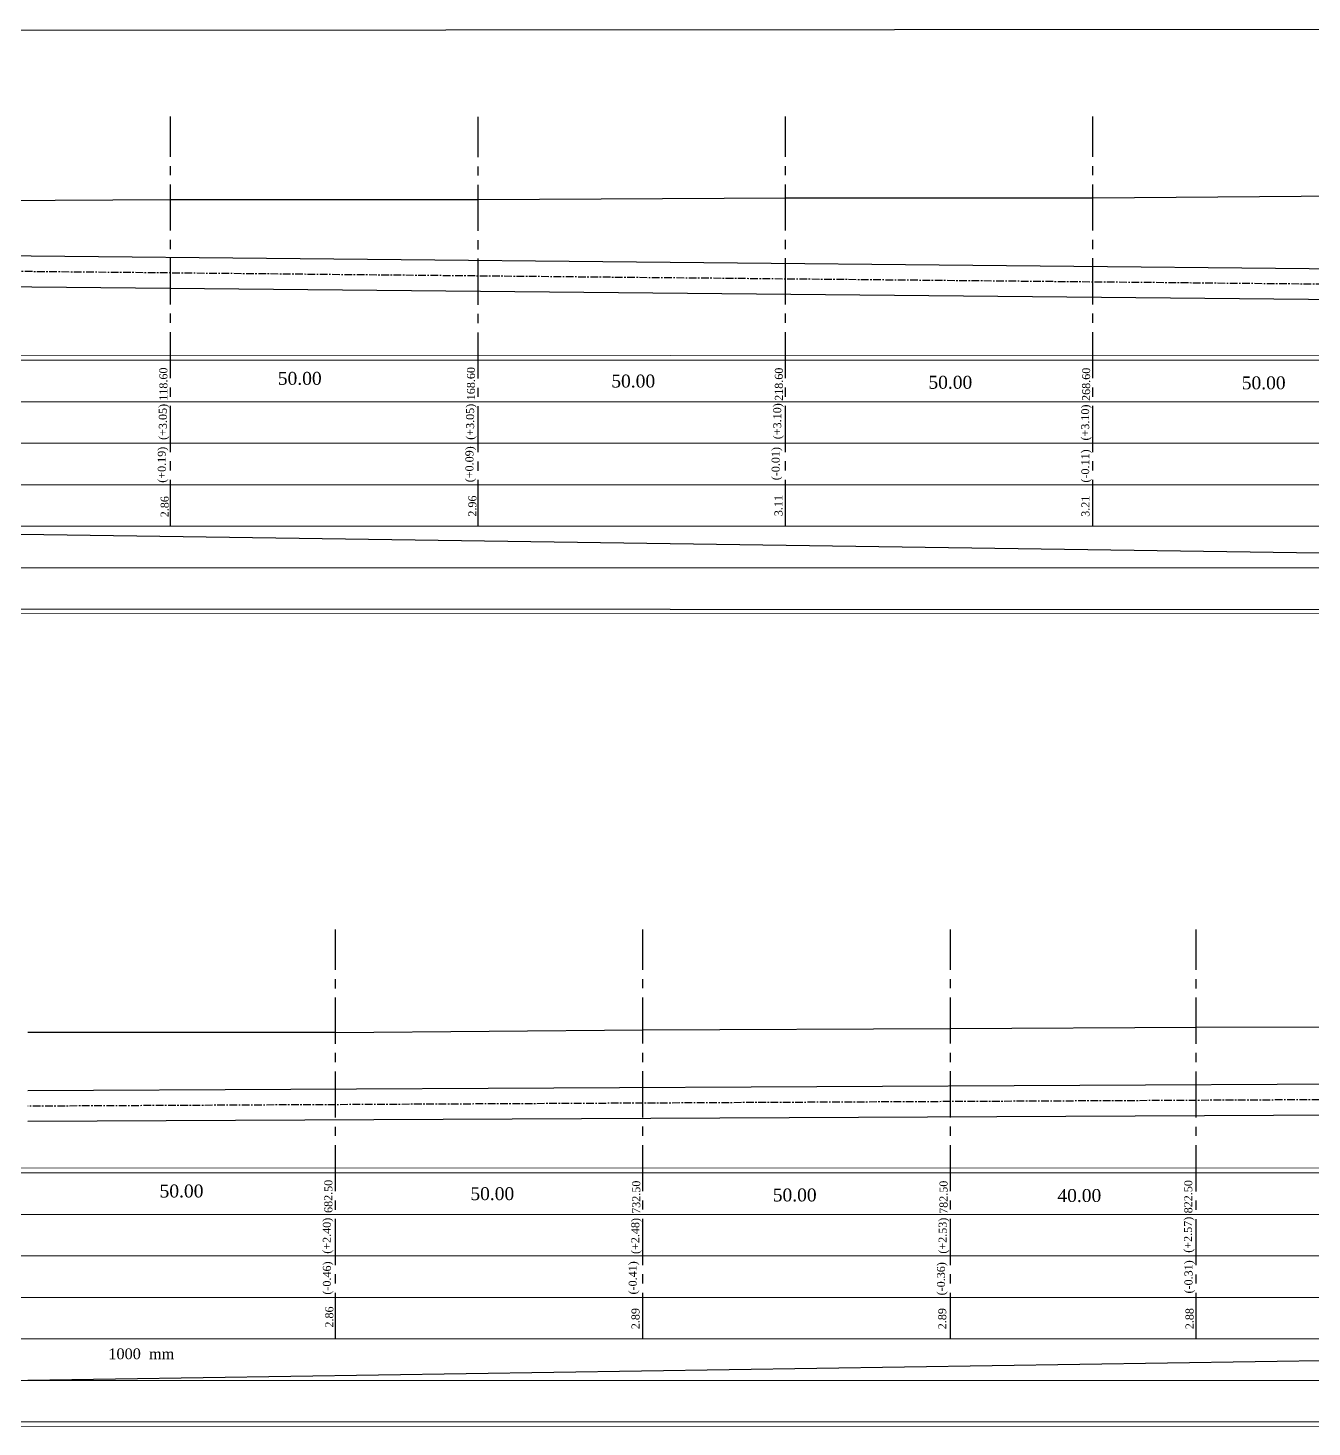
# Model space of a CAD drawing. Header units: inches. Extents: x 1824 to 2531, y 1185 to 2290.
# Drawn here: x 1969.2 to 2178.1, y 2062.9 to 2290.4 of the extents above; entities that cross this region are included whole.
import ezdxf

# ---------------------------------------------------------------- set-up
doc = ezdxf.new("R2010")
doc.units = ezdxf.units.IN
doc.header["$MEASUREMENT"] = 0
doc.linetypes.add('CENTER', pattern=[2, 1.25, -0.25, 0.25, -0.25])
doc.layers.add('4', color=85, linetype='Continuous')
doc.layers.add('KHRRBA', color=6, linetype='Continuous')
doc.layers.add('table3', color=150, linetype='Continuous', lineweight=15)
doc.layers.add('table5', color=5, linetype='Continuous', lineweight=25)
doc.styles.add('ROMANTIC', font='times.ttf')

msp = doc.modelspace()

# ---------------------------------------------------------------- linework, layer by layer
msp.add_line((2530.57, 2290.45), (1824.34, 2289.93))
at = {"color": 3}
for p, q in [((1992.43, 2262.5), (1942.43, 2262.25)), ((2042.43, 2262.5), (1992.43, 2262.5)), ((2092.43, 2262.78), (2042.43, 2262.5)), ((2142.43, 2262.75), (2092.43, 2262.78)), ((2192.43, 2263.15), (2142.43, 2262.75)), ((2019.24, 2127.1), (2069.24, 2127.5)), ((2069.24, 2127.5), (2119.24, 2127.75)), ((2119.24, 2127.75), (2159.24, 2127.95)), ((2159.24, 2127.95), (2209.24, 2128.1)), ((2019.24, 2127.1), (1969.24, 2127.1))]:
    msp.add_line(p, q, dxfattribs=at)
at = {"color": 5}
for p, q in [((1882.49, 2254.25), (2351.39, 2249.64)), ((1878.93, 2249.25), (2354.83, 2244.6)), ((1873.83, 2209.49), (2354.81, 2202.61)), ((2409.26, 2119.8), (1969.24, 2117.6)), ((2409.26, 2114.8), (1969.24, 2112.6)), ((1969.24, 2070.56), (2409.24, 2077.19))]:
    msp.add_line(p, q, dxfattribs=at)
at = {"color": 1, "linetype": 'CENTER'}
for p, q in [((1880.71, 2251.75), (2353.36, 2247.12)), ((2409.26, 2117.3), (1969.24, 2115.1))]:
    msp.add_line(p, q, dxfattribs=at)
at = {"layer": '4', "color": 1, "linetype": 'CENTER', "ltscale": 6}
for p, q in [((1992.43, 2209.49), (1992.43, 2276.06)), ((2042.43, 2209.44), (2042.43, 2276.01)), ((2092.43, 2209.49), (2092.43, 2276.06)), ((2142.43, 2209.49), (2142.43, 2276.06))]:
    msp.add_line(p, q, dxfattribs=at)
at = {"layer": '4', "linetype": 'CENTER', "ltscale": 6}
for p, q in [((2019.24, 2077.27), (2019.24, 2143.84)), ((2069.24, 2077.28), (2069.24, 2143.85)), ((2119.24, 2077.28), (2119.24, 2143.85)), ((2159.24, 2077.26), (2159.24, 2143.82))]:
    msp.add_line(p, q, dxfattribs=at)
at = {"layer": 'table3'}
for p, q in [((1833.7, 2237.25), (2416.77, 2237.09)), ((1833.7, 2195.25), (2416.77, 2195.09)), ((1832.25, 2105.1), (2415.33, 2104.94)), ((1832.25, 2063.1), (2415.33, 2062.93))]:
    msp.add_line(p, q, dxfattribs=at)
at = {"layer": 'table5', "color": 5}
for p, q in [((1834.45, 2236.5), (2416.02, 2236.34)), ((1834.45, 2229.75), (2416.02, 2229.59)), ((1834.45, 2223), (2416.02, 2222.84)), ((1834.45, 2216.25), (2416.02, 2216.09)), ((1834.45, 2209.5), (2416.02, 2209.35)), ((1834.45, 2202.75), (2416.02, 2202.59)), ((1834.45, 2196), (2416.02, 2195.84)), ((1833, 2104.35), (2414.58, 2104.19)), ((1833, 2097.6), (2414.58, 2097.44)), ((1833, 2090.85), (2414.58, 2090.69)), ((1833, 2084.1), (2414.58, 2083.94)), ((1833, 2077.35), (2414.58, 2077.19)), ((1833, 2070.6), (2414.58, 2070.43)), ((1833, 2063.85), (2414.58, 2063.69))]:
    msp.add_line(p, q, dxfattribs=at)

# ---------------------------------------------------------------- texts
at = {"layer": 'KHRRBA', "linetype": 'Continuous', "style": 'ROMANTIC'}
for s, p in [('118.60', (1991.91, 2229.83)), ('168.60', (2041.93, 2229.91)), ('218.60', (2092, 2229.81)), ('268.60', (2141.97, 2229.8)), ('(+3.05)', (1991.82, 2223.46)), ('(+3.05)', (2041.79, 2223.48)), ('(+3.10)', (2091.73, 2223.57)), ('(+3.10)', (2141.81, 2223.36)), ('(+0.19)', (1991.65, 2216.49)), ('(+0.09)', (2041.68, 2216.57)), ('(-0.01)', (2091.49, 2216.9)), ('(-0.11)', (2141.82, 2216.52)), ('2.86', (1992.12, 2210.88)), ('2.96', (2042.16, 2210.98)), ('3.11', (2091.94, 2211.05)), ('3.21', (2141.86, 2210.96)), ('682.50', (2018.74, 2097.74)), ('732.50', (2068.81, 2097.6)), ('782.50', (2118.78, 2097.59)), ('822.50', (2158.58, 2097.68)), ('(+2.40)', (2018.49, 2091.11)), ('(+2.48)', (2068.65, 2091.07)), ('(+2.53)', (2118.64, 2091.12)), ('(+2.57)', (2158.53, 2091.27)), ('(-0.46)', (2018.5, 2084.46)), ('(-0.41)', (2068.24, 2084.49)), ('(-0.36)', (2118.37, 2084.34)), ('(-0.31)', (2158.62, 2084.65)), ('2.86', (2018.89, 2079.1)), ('2.89', (2068.69, 2078.84)), ('2.89', (2118.57, 2078.83)), ('2.88', (2158.79, 2078.84))]:
    msp.add_text(s, height=1.301, rotation=90, dxfattribs=at).set_placement(p)
for s, p in [('50.00', (2009.87, 2232.42)), ('50.00', (2064.1, 2231.98)), ('50.00', (2115.67, 2231.78)), ('50.00', (2166.63, 2231.69)), ('50.00', (1990.64, 2100.26)), ('50.00', (2041.18, 2099.83)), ('50.00', (2090.36, 2099.62)), ('40.00', (2136.65, 2099.53))]:
    msp.add_text(s, height=2.1, dxfattribs=at).set_placement(p)
at = {"layer": 'KHRRBA', "color": 0, "linetype": 'Continuous', "style": 'ROMANTIC'}
msp.add_text('1000  mm', height=1.75, dxfattribs=at).set_placement((1982.31, 2073.96))

doc.saveas('drawing.dxf')
